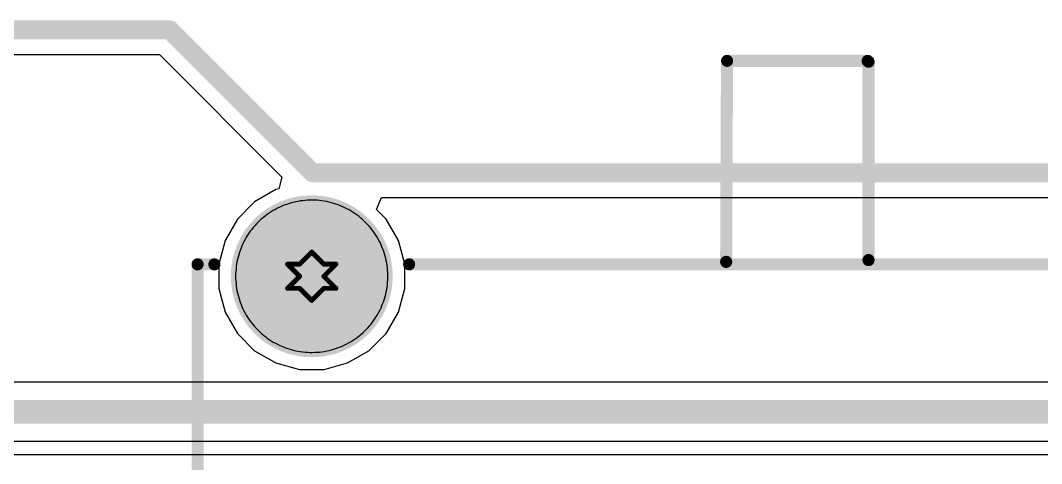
# Model space of a CAD drawing. Header units: inches. Extents: x -3 to 289, y -11 to 89.
# Drawn here: x 77.92 to 88.65, y 36.01 to 40.67 of the extents above; entities that cross this region are included whole.
import ezdxf

# ---------------------------------------------------------------- set-up
doc = ezdxf.new("R2010")
doc.units = ezdxf.units.IN
for name, color, linetype in [('Board Cutout', 216, 'Continuous'), ('Bottom Layer', 5, 'Continuous'), ('Bottom Solder', 6, 'Continuous'), ('Drill Drawing', 1, 'Continuous'), ('Layer 1', 16, 'Continuous'), ('Layer 2', 76, 'Continuous'), ('Multi-Layer', 9, 'Continuous'), ('Pad Holes', 156, 'Continuous'), ('Top Layer', 1, 'Continuous'), ('Top Overlay', 2, 'Continuous'), ('Top Paste', 8, 'Continuous'), ('Top Solder', 216, 'Continuous')]:
    doc.layers.add(name, color=color, linetype=linetype)

# ---------------------------------------------------------------- blocks, each defined once
blk = doc.blocks.new('SSSS711403_17')
at = {"layer": 'Bottom Layer'}
h = blk.add_hatch(color=5, dxfattribs=at)
edge = h.paths.add_edge_path()
edge.add_arc((5.1, -1.875), 0.8, 0, 360)
at = {"layer": 'Bottom Solder'}
h = blk.add_hatch(color=6, dxfattribs=at)
edge = h.paths.add_edge_path()
edge.add_arc((5.1, -1.875), 0.851, 0, 360)
at = {"layer": 'Layer 1'}
h = blk.add_hatch(color=16, dxfattribs=at)
edge = h.paths.add_edge_path()
edge.add_arc((5.1, -1.875), 0.8, 0, 360)
at = {"layer": 'Layer 2'}
h = blk.add_hatch(color=76, dxfattribs=at)
edge = h.paths.add_edge_path()
edge.add_arc((5.1, -1.875), 0.8, 0, 360)
at = {"layer": 'Multi-Layer'}
h = blk.add_hatch(color=9, dxfattribs=at)
edge = h.paths.add_edge_path()
edge.add_arc((5.1, -1.875), 0.8, 0, 360)
at = {"layer": 'Pad Holes'}
h = blk.add_hatch(color=7, dxfattribs=at)
edge = h.paths.add_edge_path()
edge.add_arc((5.1, -1.875), 0.5, 0, 360)
at = {"layer": 'Top Layer'}
h = blk.add_hatch(color=1, dxfattribs=at)
edge = h.paths.add_edge_path()
edge.add_arc((5.1, -1.875), 0.8, 0, 360)
at = {"layer": 'Top Solder'}
h = blk.add_hatch(color=216, dxfattribs=at)
edge = h.paths.add_edge_path()
edge.add_arc((5.1, -1.875), 0.851, 0, 360)
at = {"layer": 'Top Overlay'}
for points in [[(6.3, 1.125, 0.127, 0.127, 0), (6.3, -2, 0.127, 0.127, 0)], [(4.077, -2, 0.127, 0.127, 0), (-4.077, -2, 0.127, 0.127, 0)], [(-0.751, -2.045, 0.127, 0.127, 0), (-0.751, -4.129, 0.127, 0.127, 0)], [(0.745, -2.026, 0.127, 0.127, 0), (0.736, -4.138, 0.127, 0.127, 0)], [(6.3, -2, 0.127, 0.127, 0), (6.124, -2, 0.127, 0.127, 0)], [(-0.741, -4.138, 0.127, 0.127, 0), (-0.751, -4.129, 0.127, 0.127, 0)], [(0.736, -4.138, 0.127, 0.127, 0), (-0.741, -4.138, 0.127, 0.127, 0)]]:
    blk.add_lwpolyline(points, format="xyseb", dxfattribs=at)
for points in [[(-0.783, -2.045, 0.0635, 0.0635, 1), (-0.719, -2.045, 0.0635, 0.0635, 1)], [(0.713, -2.026, 0.0635, 0.0635, 1), (0.777, -2.026, 0.0635, 0.0635, 1)], [(4.045, -2, 0.0635, 0.0635, 1), (4.108, -2, 0.0635, 0.0635, 1)], [(6.092, -2, 0.0635, 0.0635, 1), (6.155, -2, 0.0635, 0.0635, 1)], [(6.268, -2, 0.0635, 0.0635, 1), (6.332, -2, 0.0635, 0.0635, 1)], [(6.268, -2, 0.0635, 0.0635, 1), (6.332, -2, 0.0635, 0.0635, 1)], [(-0.783, -4.129, 0.0635, 0.0635, 1), (-0.719, -4.129, 0.0635, 0.0635, 1)], [(-0.783, -4.129, 0.0635, 0.0635, 1), (-0.719, -4.129, 0.0635, 0.0635, 1)], [(-0.773, -4.138, 0.0635, 0.0635, 1), (-0.71, -4.138, 0.0635, 0.0635, 1)], [(-0.773, -4.138, 0.0635, 0.0635, 1), (-0.71, -4.138, 0.0635, 0.0635, 1)], [(0.704, -4.138, 0.0635, 0.0635, 1), (0.767, -4.138, 0.0635, 0.0635, 1)], [(0.704, -4.138, 0.0635, 0.0635, 1), (0.767, -4.138, 0.0635, 0.0635, 1)]]:
    blk.add_lwpolyline(points, format="xyseb", close=True, dxfattribs=at)
at = {"layer": 'Top Paste'}
for p, q in [((4.707, -1.178), (4.686, -1.191)), ((4.73, -1.166), (4.707, -1.178)), ((4.752, -1.155), (4.73, -1.166)), ((4.775, -1.144), (4.752, -1.155)), ((4.798, -1.134), (4.775, -1.144)), ((4.822, -1.125), (4.798, -1.134)), ((4.846, -1.117), (4.822, -1.125)), ((4.87, -1.109), (4.846, -1.117)), ((4.894, -1.102), (4.87, -1.109)), ((4.919, -1.096), (4.894, -1.102)), ((4.943, -1.091), (4.919, -1.096)), ((4.968, -1.086), (4.943, -1.091)), ((4.993, -1.082), (4.968, -1.086)), ((5.018, -1.079), (4.993, -1.082)), ((5.043, -1.077), (5.018, -1.079)), ((5.068, -1.076), (5.043, -1.077)), ((5.094, -1.075), (5.068, -1.076)), ((5.094, -1.075), (5.094, -1.075)), ((5.119, -1.075), (5.094, -1.075)), ((5.144, -1.076), (5.119, -1.075)), ((5.169, -1.078), (5.144, -1.076)), ((5.195, -1.081), (5.169, -1.078)), ((5.22, -1.084), (5.195, -1.081)), ((5.245, -1.088), (5.22, -1.084)), ((5.269, -1.093), (5.245, -1.088)), ((5.294, -1.099), (5.269, -1.093)), ((5.318, -1.105), (5.294, -1.099)), ((5.342, -1.113), (5.318, -1.105)), ((5.366, -1.121), (5.342, -1.113)), ((5.39, -1.129), (5.366, -1.121)), ((5.414, -1.139), (5.39, -1.129)), ((5.437, -1.149), (5.414, -1.139)), ((5.459, -1.16), (5.437, -1.149)), ((5.482, -1.172), (5.459, -1.16)), ((5.504, -1.184), (5.482, -1.172)), ((4.564, -1.281), (4.546, -1.298)), ((4.583, -1.264), (4.564, -1.281)), ((4.603, -1.248), (4.583, -1.264)), ((4.623, -1.233), (4.603, -1.248)), ((4.643, -1.218), (4.623, -1.233)), ((4.664, -1.204), (4.643, -1.218)), ((4.686, -1.191), (4.664, -1.204)), ((5.525, -1.197), (5.504, -1.184)), ((5.546, -1.211), (5.525, -1.197)), ((5.567, -1.226), (5.546, -1.211)), ((5.587, -1.241), (5.567, -1.226)), ((5.607, -1.256), (5.587, -1.241)), ((5.627, -1.273), (5.607, -1.256)), ((5.645, -1.29), (5.627, -1.273)), ((4.462, -1.393), (4.447, -1.413)), ((4.477, -1.373), (4.462, -1.393)), ((4.494, -1.353), (4.477, -1.373)), ((4.51, -1.334), (4.494, -1.353)), ((4.528, -1.316), (4.51, -1.334)), ((4.546, -1.298), (4.528, -1.316)), ((5.664, -1.307), (5.645, -1.29)), ((5.681, -1.325), (5.664, -1.307)), ((5.698, -1.344), (5.681, -1.325)), ((5.715, -1.363), (5.698, -1.344)), ((5.731, -1.383), (5.715, -1.363)), ((5.746, -1.403), (5.731, -1.383)), ((4.394, -1.499), (4.382, -1.521)), ((4.406, -1.477), (4.394, -1.499)), ((4.419, -1.455), (4.406, -1.477)), ((4.433, -1.434), (4.419, -1.455)), ((4.447, -1.413), (4.433, -1.434)), ((5.76, -1.423), (5.746, -1.403)), ((5.774, -1.444), (5.76, -1.423)), ((5.788, -1.466), (5.774, -1.444)), ((5.8, -1.488), (5.788, -1.466)), ((5.812, -1.51), (5.8, -1.488)), ((4.352, -1.591), (4.344, -1.615)), ((4.362, -1.567), (4.352, -1.591)), ((4.372, -1.544), (4.362, -1.567)), ((4.382, -1.521), (4.372, -1.544)), ((5.823, -1.533), (5.812, -1.51)), ((5.834, -1.556), (5.823, -1.533)), ((5.843, -1.579), (5.834, -1.556)), ((5.852, -1.603), (5.843, -1.579)), ((5.861, -1.627), (5.852, -1.603)), ((4.317, -1.712), (4.312, -1.737)), ((4.322, -1.687), (4.317, -1.712)), ((4.329, -1.663), (4.322, -1.687)), ((4.336, -1.639), (4.329, -1.663)), ((4.344, -1.615), (4.336, -1.639)), ((5.868, -1.651), (5.861, -1.627)), ((5.875, -1.675), (5.868, -1.651)), ((5.881, -1.7), (5.875, -1.675)), ((5.886, -1.724), (5.881, -1.7)), ((4.303, -1.812), (4.301, -1.837)), ((4.305, -1.787), (4.303, -1.812)), ((4.308, -1.762), (4.305, -1.787)), ((4.312, -1.737), (4.308, -1.762)), ((5.89, -1.749), (5.886, -1.724)), ((5.894, -1.774), (5.89, -1.749)), ((5.896, -1.799), (5.894, -1.774)), ((5.898, -1.825), (5.896, -1.799)), ((4.301, -1.837), (4.3, -1.862)), ((4.3, -1.862), (4.3, -1.888)), ((4.3, -1.888), (4.301, -1.913)), ((4.301, -1.913), (4.303, -1.938)), ((5.896, -1.951), (5.898, -1.926)), ((5.9, -1.85), (5.898, -1.825)), ((5.898, -1.926), (5.9, -1.9)), ((5.9, -1.875), (5.9, -1.85)), ((5.9, -1.9), (5.9, -1.875)), ((4.303, -1.938), (4.305, -1.963)), ((4.305, -1.963), (4.308, -1.988)), ((4.308, -1.988), (4.312, -2.013)), ((4.312, -2.013), (4.317, -2.038)), ((4.317, -2.038), (4.322, -2.063)), ((5.881, -2.05), (5.886, -2.026)), ((5.886, -2.026), (5.89, -2.001)), ((5.89, -2.001), (5.894, -1.976)), ((5.894, -1.976), (5.896, -1.951)), ((4.322, -2.063), (4.329, -2.087)), ((4.329, -2.087), (4.336, -2.111)), ((4.336, -2.111), (4.344, -2.135)), ((4.344, -2.135), (4.352, -2.159)), ((5.852, -2.147), (5.861, -2.123)), ((5.861, -2.123), (5.868, -2.099)), ((5.868, -2.099), (5.875, -2.075)), ((5.875, -2.075), (5.881, -2.05)), ((4.352, -2.159), (4.362, -2.183)), ((4.362, -2.183), (4.372, -2.206)), ((4.372, -2.206), (4.382, -2.229)), ((4.382, -2.229), (4.394, -2.251)), ((4.394, -2.251), (4.406, -2.273)), ((5.8, -2.262), (5.812, -2.24)), ((5.812, -2.24), (5.823, -2.217)), ((5.823, -2.217), (5.834, -2.194)), ((5.834, -2.194), (5.843, -2.171)), ((5.843, -2.171), (5.852, -2.147)), ((4.406, -2.273), (4.419, -2.295)), ((4.419, -2.295), (4.433, -2.316)), ((4.433, -2.316), (4.447, -2.337)), ((4.447, -2.337), (4.462, -2.357)), ((4.462, -2.357), (4.477, -2.377)), ((5.731, -2.367), (5.746, -2.347)), ((5.746, -2.347), (5.76, -2.327)), ((5.76, -2.327), (5.774, -2.306)), ((5.774, -2.306), (5.788, -2.284)), ((5.788, -2.284), (5.8, -2.262)), ((4.477, -2.377), (4.494, -2.397)), ((4.494, -2.397), (4.51, -2.416)), ((4.51, -2.416), (4.528, -2.434)), ((4.528, -2.434), (4.546, -2.452)), ((4.546, -2.452), (4.564, -2.469)), ((5.627, -2.477), (5.645, -2.46)), ((5.645, -2.46), (5.664, -2.443)), ((5.664, -2.443), (5.681, -2.425)), ((5.681, -2.425), (5.698, -2.406)), ((5.698, -2.406), (5.715, -2.387)), ((5.715, -2.387), (5.731, -2.367)), ((4.564, -2.469), (4.583, -2.486)), ((4.583, -2.486), (4.603, -2.502)), ((4.603, -2.502), (4.623, -2.517)), ((4.623, -2.517), (4.643, -2.532)), ((4.643, -2.532), (4.664, -2.546)), ((4.664, -2.546), (4.686, -2.559)), ((4.686, -2.559), (4.707, -2.572)), ((4.707, -2.572), (4.73, -2.584)), ((5.482, -2.578), (5.504, -2.566)), ((5.504, -2.566), (5.525, -2.553)), ((5.525, -2.553), (5.546, -2.539)), ((5.546, -2.539), (5.567, -2.524)), ((5.567, -2.524), (5.587, -2.509)), ((5.587, -2.509), (5.607, -2.494)), ((5.607, -2.494), (5.627, -2.477)), ((4.73, -2.584), (4.752, -2.595)), ((4.752, -2.595), (4.775, -2.606)), ((4.775, -2.606), (4.798, -2.616)), ((4.798, -2.616), (4.822, -2.625)), ((4.822, -2.625), (4.846, -2.633)), ((4.846, -2.633), (4.87, -2.641)), ((4.87, -2.641), (4.894, -2.648)), ((4.894, -2.648), (4.919, -2.654)), ((4.919, -2.654), (4.943, -2.66)), ((4.943, -2.66), (4.968, -2.664)), ((4.968, -2.664), (4.993, -2.668)), ((4.993, -2.668), (5.018, -2.671)), ((5.018, -2.671), (5.043, -2.673)), ((5.043, -2.673), (5.068, -2.674)), ((5.068, -2.674), (5.094, -2.675)), ((5.094, -2.675), (5.119, -2.675)), ((5.119, -2.675), (5.144, -2.674)), ((5.144, -2.674), (5.169, -2.672)), ((5.169, -2.672), (5.195, -2.669)), ((5.195, -2.669), (5.22, -2.666)), ((5.22, -2.666), (5.245, -2.662)), ((5.245, -2.662), (5.269, -2.657)), ((5.269, -2.657), (5.294, -2.651)), ((5.294, -2.651), (5.318, -2.645)), ((5.318, -2.645), (5.342, -2.637)), ((5.342, -2.637), (5.366, -2.629)), ((5.366, -2.629), (5.39, -2.621)), ((5.39, -2.621), (5.414, -2.611)), ((5.414, -2.611), (5.437, -2.601)), ((5.437, -2.601), (5.459, -2.59)), ((5.459, -2.59), (5.482, -2.578))]:
    blk.add_line(p, q, dxfattribs=at)

msp = doc.modelspace()

# ---------------------------------------------------------------- linework, layer by layer
at = {"layer": 'Board Cutout'}
for points in [[(62.09, 40.57, 0.2, 0.2, 0), (79.49, 40.57, 0.2, 0.2, 0)], [(79.49, 40.57, 0.2, 0.2, 0), (80.99, 39.07, 0.2, 0.2, 0)], [(80.99, 39.07, 0.2, 0.2, 0), (91.09, 39.07, 0.2, 0.2, 0)]]:
    msp.add_lwpolyline(points, format="xyseb", dxfattribs=at)
for points in [[(79.44, 40.57, 0.1, 0.1, 1), (79.54, 40.57, 0.1, 0.1, 1)], [(79.44, 40.57, 0.1, 0.1, 1), (79.54, 40.57, 0.1, 0.1, 1)], [(80.94, 39.07, 0.1, 0.1, 1), (81.04, 39.07, 0.1, 0.1, 1)], [(80.94, 39.07, 0.1, 0.1, 1), (81.04, 39.07, 0.1, 0.1, 1)]]:
    msp.add_lwpolyline(points, format="xyseb", close=True, dxfattribs=at)
at = {"layer": 'Bottom Layer'}
for p, q in [((71.002, 40.311), (79.383, 40.311)), ((79.383, 40.311), (80.669, 39.024)), ((80.669, 39.024), (80.637, 38.901)), ((80.605, 38.893), (80.382, 38.764)), ((80.637, 38.901), (80.605, 38.893)), ((80.382, 38.764), (80.2, 38.582)), ((81.663, 38.684), (81.715, 38.811)), ((81.715, 38.811), (90.449, 38.811)), ((81.764, 38.582), (81.663, 38.684)), ((80.2, 38.582), (80.071, 38.359)), ((81.893, 38.359), (81.764, 38.582)), ((80.071, 38.359), (80.004, 38.11)), ((81.96, 38.11), (81.893, 38.359)), ((80.004, 38.11), (80.004, 37.853)), ((81.96, 37.853), (81.96, 38.11)), ((80.004, 37.853), (80.071, 37.604)), ((81.893, 37.604), (81.96, 37.853)), ((80.071, 37.604), (80.2, 37.381)), ((81.764, 37.381), (81.893, 37.604)), ((80.2, 37.381), (80.382, 37.199)), ((81.582, 37.199), (81.764, 37.381)), ((80.382, 37.199), (80.605, 37.071)), ((81.359, 37.071), (81.582, 37.199)), ((80.605, 37.071), (80.853, 37.004)), ((81.111, 37.004), (81.359, 37.071)), ((80.853, 37.004), (81.111, 37.004))]:
    msp.add_line(p, q, dxfattribs=at)
at = {"layer": 'Drill Drawing'}
for points in [[(80.855, 38.109, 0.0508, 0.0508, 0), (80.982, 38.236, 0.0508, 0.0508, 0)], [(80.982, 38.236, 0.0508, 0.0508, 0), (81.109, 38.109, 0.0508, 0.0508, 0)], [(80.728, 38.109, 0.0508, 0.0508, 0), (80.855, 37.982, 0.0508, 0.0508, 0)], [(80.728, 38.109, 0.0508, 0.0508, 0), (80.855, 38.109, 0.0508, 0.0508, 0)], [(81.109, 38.109, 0.0508, 0.0508, 0), (81.236, 38.109, 0.0508, 0.0508, 0)], [(81.109, 37.982, 0.0508, 0.0508, 0), (81.236, 38.109, 0.0508, 0.0508, 0)], [(80.728, 37.855, 0.0508, 0.0508, 0), (80.855, 37.982, 0.0508, 0.0508, 0)], [(81.109, 37.982, 0.0508, 0.0508, 0), (81.236, 37.855, 0.0508, 0.0508, 0)], [(80.728, 37.855, 0.0508, 0.0508, 0), (80.855, 37.855, 0.0508, 0.0508, 0)], [(80.855, 37.855, 0.0508, 0.0508, 0), (80.982, 37.728, 0.0508, 0.0508, 0)], [(80.982, 37.728, 0.0508, 0.0508, 0), (81.109, 37.855, 0.0508, 0.0508, 0)], [(81.109, 37.855, 0.0508, 0.0508, 0), (81.236, 37.855, 0.0508, 0.0508, 0)]]:
    msp.add_lwpolyline(points, format="xyseb", dxfattribs=at)
for points in [[(80.969, 38.236, 0.0254, 0.0254, 1), (80.995, 38.236, 0.0254, 0.0254, 1)], [(80.969, 38.236, 0.0254, 0.0254, 1), (80.995, 38.236, 0.0254, 0.0254, 1)], [(80.715, 38.109, 0.0254, 0.0254, 1), (80.741, 38.109, 0.0254, 0.0254, 1)], [(80.715, 38.109, 0.0254, 0.0254, 1), (80.741, 38.109, 0.0254, 0.0254, 1)], [(80.842, 38.109, 0.0254, 0.0254, 1), (80.868, 38.109, 0.0254, 0.0254, 1)], [(80.842, 38.109, 0.0254, 0.0254, 1), (80.868, 38.109, 0.0254, 0.0254, 1)], [(81.096, 38.109, 0.0254, 0.0254, 1), (81.122, 38.109, 0.0254, 0.0254, 1)], [(81.096, 38.109, 0.0254, 0.0254, 1), (81.122, 38.109, 0.0254, 0.0254, 1)], [(81.223, 38.109, 0.0254, 0.0254, 1), (81.249, 38.109, 0.0254, 0.0254, 1)], [(81.223, 38.109, 0.0254, 0.0254, 1), (81.249, 38.109, 0.0254, 0.0254, 1)], [(80.842, 37.982, 0.0254, 0.0254, 1), (80.868, 37.982, 0.0254, 0.0254, 1)], [(80.842, 37.982, 0.0254, 0.0254, 1), (80.868, 37.982, 0.0254, 0.0254, 1)], [(81.096, 37.982, 0.0254, 0.0254, 1), (81.122, 37.982, 0.0254, 0.0254, 1)], [(81.096, 37.982, 0.0254, 0.0254, 1), (81.122, 37.982, 0.0254, 0.0254, 1)], [(80.715, 37.855, 0.0254, 0.0254, 1), (80.741, 37.855, 0.0254, 0.0254, 1)], [(80.715, 37.855, 0.0254, 0.0254, 1), (80.741, 37.855, 0.0254, 0.0254, 1)], [(80.842, 37.855, 0.0254, 0.0254, 1), (80.868, 37.855, 0.0254, 0.0254, 1)], [(80.842, 37.855, 0.0254, 0.0254, 1), (80.868, 37.855, 0.0254, 0.0254, 1)], [(81.096, 37.855, 0.0254, 0.0254, 1), (81.122, 37.855, 0.0254, 0.0254, 1)], [(81.096, 37.855, 0.0254, 0.0254, 1), (81.122, 37.855, 0.0254, 0.0254, 1)], [(81.223, 37.855, 0.0254, 0.0254, 1), (81.249, 37.855, 0.0254, 0.0254, 1)], [(81.223, 37.855, 0.0254, 0.0254, 1), (81.249, 37.855, 0.0254, 0.0254, 1)], [(80.969, 37.728, 0.0254, 0.0254, 1), (80.995, 37.728, 0.0254, 0.0254, 1)], [(80.969, 37.728, 0.0254, 0.0254, 1), (80.995, 37.728, 0.0254, 0.0254, 1)]]:
    msp.add_lwpolyline(points, format="xyseb", close=True, dxfattribs=at)
at = {"layer": 'Layer 1'}
for p, q in [((70.103, 40.311), (79.383, 40.311)), ((79.383, 40.311), (80.669, 39.024)), ((80.669, 39.024), (80.637, 38.901)), ((80.605, 38.893), (80.382, 38.764)), ((80.637, 38.901), (80.605, 38.893)), ((80.382, 38.764), (80.2, 38.582)), ((81.663, 38.684), (81.715, 38.811)), ((81.715, 38.811), (90.449, 38.811)), ((81.764, 38.582), (81.663, 38.684)), ((80.2, 38.582), (80.071, 38.359)), ((81.893, 38.359), (81.764, 38.582)), ((80.071, 38.359), (80.004, 38.11)), ((81.96, 38.11), (81.893, 38.359)), ((80.004, 38.11), (80.004, 37.853)), ((81.96, 37.853), (81.96, 38.11)), ((80.004, 37.853), (80.071, 37.604)), ((81.893, 37.604), (81.96, 37.853)), ((80.071, 37.604), (80.2, 37.381)), ((81.764, 37.381), (81.893, 37.604)), ((80.2, 37.381), (80.382, 37.199)), ((81.582, 37.199), (81.764, 37.381)), ((80.382, 37.199), (80.605, 37.071)), ((81.359, 37.071), (81.582, 37.199)), ((80.605, 37.071), (80.853, 37.004)), ((81.111, 37.004), (81.359, 37.071)), ((80.853, 37.004), (81.111, 37.004)), ((92.918, 36.868), (73.916, 36.868)), ((74.044, 36.249), (94.537, 36.249)), ((94.475, 36.106), (77.34, 36.106))]:
    msp.add_line(p, q, dxfattribs=at)
msp.add_lwpolyline([(73.916, 36.558, 0.251, 0.251, 0), (94.765, 36.558, 0.251, 0.251, 0)], format="xyseb", dxfattribs=at)
at = {"layer": 'Layer 2'}
for p, q in [((70.103, 40.311), (79.383, 40.311)), ((79.383, 40.311), (80.669, 39.024)), ((80.669, 39.024), (80.637, 38.901)), ((80.605, 38.893), (80.382, 38.764)), ((80.637, 38.901), (80.605, 38.893)), ((80.382, 38.764), (80.2, 38.582)), ((81.663, 38.684), (81.715, 38.811)), ((81.715, 38.811), (90.449, 38.811)), ((81.764, 38.582), (81.663, 38.684)), ((80.2, 38.582), (80.071, 38.359)), ((81.893, 38.359), (81.764, 38.582)), ((80.071, 38.359), (80.004, 38.11)), ((81.96, 38.11), (81.893, 38.359)), ((80.004, 38.11), (80.004, 37.853)), ((81.96, 37.853), (81.96, 38.11)), ((80.004, 37.853), (80.071, 37.604)), ((81.893, 37.604), (81.96, 37.853)), ((80.071, 37.604), (80.2, 37.381)), ((81.764, 37.381), (81.893, 37.604)), ((80.2, 37.381), (80.382, 37.199)), ((81.582, 37.199), (81.764, 37.381)), ((80.382, 37.199), (80.605, 37.071)), ((81.359, 37.071), (81.582, 37.199)), ((80.605, 37.071), (80.853, 37.004)), ((81.111, 37.004), (81.359, 37.071)), ((80.853, 37.004), (81.111, 37.004))]:
    msp.add_line(p, q, dxfattribs=at)
at = {"layer": 'Top Layer'}
for p, q in [((70.305, 40.311), (79.383, 40.311)), ((79.383, 40.311), (80.669, 39.024)), ((80.669, 39.024), (80.637, 38.901)), ((80.605, 38.893), (80.382, 38.764)), ((80.637, 38.901), (80.605, 38.893)), ((80.382, 38.764), (80.2, 38.582)), ((81.663, 38.684), (81.715, 38.811)), ((81.715, 38.811), (90.449, 38.811)), ((81.764, 38.582), (81.663, 38.684)), ((80.2, 38.582), (80.071, 38.359)), ((81.893, 38.359), (81.764, 38.582)), ((80.071, 38.359), (80.004, 38.11)), ((81.96, 38.11), (81.893, 38.359)), ((80.004, 38.11), (80.004, 37.853)), ((81.96, 37.853), (81.96, 38.11)), ((80.004, 37.853), (80.071, 37.604)), ((81.893, 37.604), (81.96, 37.853)), ((80.071, 37.604), (80.2, 37.381)), ((81.764, 37.381), (81.893, 37.604)), ((80.2, 37.381), (80.382, 37.199)), ((81.582, 37.199), (81.764, 37.381)), ((80.382, 37.199), (80.605, 37.071)), ((81.359, 37.071), (81.582, 37.199)), ((80.605, 37.071), (80.853, 37.004)), ((81.111, 37.004), (81.359, 37.071)), ((80.853, 37.004), (81.111, 37.004))]:
    msp.add_line(p, q, dxfattribs=at)

# ---------------------------------------------------------------- block references
at = {"rotation": 180}
msp.add_blockref('SSSS711403_17', (86.082, 36.107), dxfattribs=at)

doc.saveas('drawing.dxf')
